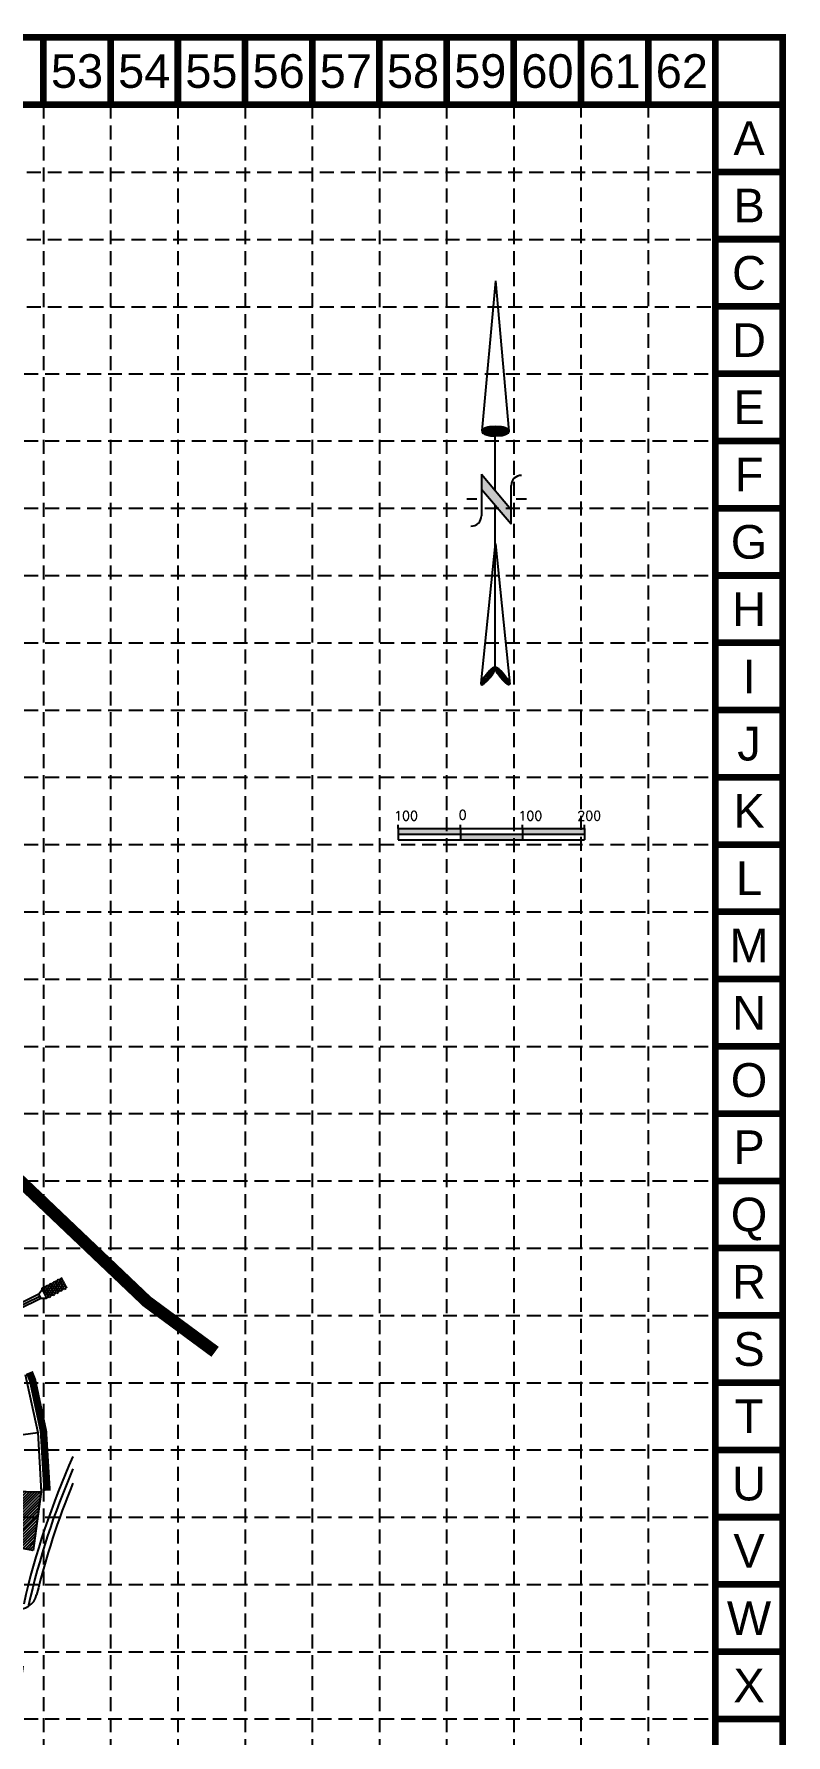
# Model space of a CAD drawing. Header units: feet. Extents: x 5163 to 12107, y -224 to 4120.
# Drawn here: x 10895 to 12107, y 1381 to 4120 of the extents above; entities that cross this region are included whole.
import ezdxf
from ezdxf.enums import TextEntityAlignment as Align

# ---------------------------------------------------------------- set-up
doc = ezdxf.new("R2010")
doc.units = ezdxf.units.FT
for name, pattern in [('2003004C-A$0$CENTER', [2, 1.25, -0.25, 0.25, -0.25]), ('2003004C-A$0$DASHED', [0.75, 0.5, -0.25]), ('ACAD_ISO02W100', [15, 12, -3]), ('HIDDEN', [0.375, 0.25, -0.125])]:
    doc.linetypes.add(name, pattern=pattern)
for name, color, linetype in [('2003004C-A$0$2-LOT', 15, 'Continuous'), ('2003004C-A$0$2-SD', 15, 'Continuous'), ('2003004C-A$0$DITCH-CL', 15, '2003004C-A$0$CENTER'), ('2003004C-A$0$DITCH-TOP', 15, '2003004C-A$0$CENTER'), ('2003004C-A$0$FUTURE-PVMT', 15, '2003004C-A$0$DASHED'), ('2003004C-A$0$INFRA_FUTURE_PVMT_WINDMILL', 15, 'Continuous'), ('2003004C-A$0$INFRA_FUTURE_SIDEWALK', 15, 'Continuous'), ('ARROWS', 7, 'Continuous'), ('BASE', 7, 'Continuous'), ('CREEK', 5, 'Continuous'), ('grid', 254, 'Continuous'), ('NARROW', 7, 'Continuous'), ('ROCK DAM', 1, 'Continuous'), ('SILT', 200, 'Continuous'), ('SODDED LOTS', 2, 'Continuous')]:
    doc.layers.add(name, color=color, linetype=linetype)
doc.styles.add('L120', font='simplex.shx', dxfattribs={"height": 4.8})
doc.styles.get("Standard").update_dxf_attribs({"font": 'ARIAL.TTF'})

# ---------------------------------------------------------------- blocks, each defined once
blk = doc.blocks.new('A$C70B151BA')
at = {"linetype": 'ACAD_ISO02W100'}
h = blk.add_hatch(dxfattribs=at)
h.set_pattern_fill('HONEY', color=240, scale=25, style=0)
h.set_pattern_definition([(0, (-731.7463, -514.287), (4.6875, 2.706329), [3.125, -6.25]), (120, (-731.7463, -514.287), (-4.6875, 2.7063294), [3.125, -6.25]), (60, (-731.7463, -514.287), (1e-08, 5.412659), [-6.25, 3.125])])
h.paths.add_polyline_path([(0.6, 0.6), (50.6, 0.6), (50.6, 25.6), (0.6, 25.6)])
at = {"color": 240, "linetype": 'Continuous', "const_width": 1.25}
blk.add_lwpolyline([(0.6, 0.6), (50.6, 0.6), (50.6, 25.6), (0.6, 25.6)], close=True, dxfattribs=at)
blk = doc.blocks.new('North Arrow')
at = {"layer": 'NARROW'}
for p, q in [((32.43, 3.06), (32.43, 4.63)), ((0, 0), (22.36, 2)), ((0, 0), (22.33, -2.02)), ((28.77, -2.09), (34.02, 2.32)), ((36.18, 2.33), (30.46, 2.33)), ((36.16, 2.32), (31.04, -2.09)), ((39.1, 0.01), (59.96, 2.11)), ((31.2, -0.05), (21.66, -0.05)), ((21.66, -0.05), (21.66, -0.05)), ((28.77, -2.09), (34.95, -2.09)), ((57.45, -0.05), (33.41, -0.05)), ((59.83, -2.14), (39.04, -0.01)), ((57.69, -0.03), (57.77, -0.01)), ((57.77, -0.05), (57.69, -0.03)), ((32.43, -4.26), (32.43, -2.8))]:
    blk.add_line(p, q, dxfattribs=at)
blk.add_lwpolyline([(22.36, -2.03), (22.59, -1.93, 0.091577), (22.87, -1.44, 0.048306), (23.03, -0.75), (23.07, -0.01), (23.01, 0.82, 0.048306), (22.87, 1.42, 0.091577), (22.59, 1.91), (22.36, 2.01), (22.14, 1.91, 0.091577), (21.86, 1.42, 0.048306), (21.72, 0.82), (21.66, -0.01), (21.72, -0.83, 0.048306), (21.86, -1.44, 0.091577), (22.14, -1.93)], format="xyb", close=True, dxfattribs=at)
for points in [[(57.46, -0.03), (57.44, 0.08, -0.066818), (57.67, 0.47, -0.03073), (58.01, 0.84), (58.52, 1.29), (59.07, 1.7, -0.03073), (59.5, 1.95, -0.066818), (59.93, 2.1), (60.04, 2.06)], [(60.04, 2.06), (60.05, 1.95, -0.066818), (59.82, 1.56, -0.03073), (59.43, 1.14), (58.97, 0.74), (58.42, 0.33, -0.03073), (57.99, 0.08, -0.036692), (57.76, -0.02)], [(57.46, -0.04), (57.44, -0.15, 0.066818), (57.67, -0.54, 0.03073), (58.01, -0.9), (58.52, -1.36), (59.07, -1.77, 0.03073), (59.5, -2.02, 0.066818), (59.93, -2.17), (60.04, -2.13)], [(60.04, -2.13), (60.05, -2.01, 0.066818), (59.82, -1.63, 0.03073), (59.43, -1.2), (58.97, -0.8), (58.42, -0.4, 0.03073), (57.99, -0.15, 0.036692), (57.76, -0.05)]]:
    blk.add_lwpolyline(points, format="xyb", dxfattribs=at)
for centre, start, end in [((30.46, 3.86), 178.8769, 270), ((34.95, -3.62), 358.8769, 90)]:
    blk.add_arc(centre, 1.53, start, end, dxfattribs=at)
for points in [[(23.03, -0.76), (21.67, -0.05), (23.07, -0.05), (21.72, 0.82)], [(23.07, -0.05), (21.72, 0.82), (23.02, 0.75), (21.85, 1.42)], [(23.02, 0.75), (21.85, 1.42), (22.87, 1.44), (22.14, 1.91)], [(22.87, 1.44), (22.14, 1.91), (22.59, 1.91), (22.36, 2)], [(31.05, -2.09), (36.15, 2.36), (28.75, -2.06), (34.01, 2.36)], [(57.44, 0.08), (57.7, -0.01), (57.5, 0.21), (57.77, -0.01)], [(57.45, -0.04), (57.69, -0.02), (57.44, 0.08), (57.7, -0.01)], [(57.5, 0.21), (57.77, -0.01), (57.6, 0.39), (57.94, 0.06)], [(57.6, 0.39), (57.94, 0.06), (57.68, 0.5), (58.07, 0.13)], [(57.68, 0.5), (58.07, 0.13), (57.84, 0.66), (58.29, 0.26)], [(57.84, 0.66), (58.29, 0.26), (58.03, 0.86), (58.52, 0.41)], [(58.03, 0.86), (58.52, 0.41), (58.26, 1.07), (58.73, 0.57)], [(58.26, 1.07), (58.73, 0.57), (58.52, 1.3), (59.05, 0.81)], [(58.52, 1.3), (59.05, 0.81), (58.7, 1.42), (59.26, 0.99)], [(59.26, 1), (58.69, 1.42), (59.45, 1.15), (59, 1.65)], [(59.45, 1.15), (59, 1.65), (59.62, 1.34), (59.28, 1.82)], [(59.62, 1.34), (59.28, 1.82), (59.81, 1.55), (59.49, 1.95)], [(59.81, 1.55), (59.49, 1.95), (59.93, 1.73), (59.69, 2.04)], [(59.93, 1.73), (59.69, 2.04), (60.05, 1.94), (59.93, 2.1)], [(60.05, 1.94), (59.93, 2.1), (60.04, 2.06)], [(22.87, -1.44), (21.72, -0.87), (23.03, -0.76), (21.67, -0.05)], [(22.58, -1.93), (21.86, -1.45), (22.87, -1.44), (21.72, -0.87)], [(22.36, -2.01), (22.14, -1.93), (22.58, -1.93), (21.86, -1.45)], [(57.44, -0.14), (57.69, -0.02), (57.45, -0.04), (57.69, -0.02)], [(57.46, -0.19), (57.7, -0.03), (57.44, -0.14), (57.69, -0.02)], [(57.53, -0.33), (57.76, -0.05), (57.46, -0.19), (57.7, -0.03)], [(57.63, -0.48), (57.9, -0.1), (57.53, -0.33), (57.76, -0.05)], [(57.78, -0.66), (58.09, -0.2), (57.63, -0.48), (57.9, -0.1)], [(57.97, -0.87), (58.34, -0.35), (57.78, -0.66), (58.09, -0.2)], [(58.24, -1.11), (58.61, -0.54), (57.97, -0.87), (58.34, -0.35)], [(58.61, -1.43), (58.93, -0.77), (58.24, -1.11), (58.61, -0.54)], [(58.91, -1.64), (59.2, -1), (58.61, -1.43), (58.93, -0.77)], [(59.12, -1.79), (59.57, -1.36), (58.92, -1.65), (59.2, -1.01)], [(59.35, -1.93), (59.81, -1.62), (59.12, -1.79), (59.57, -1.36)], [(59.54, -1.32), (59.41, -1.18), (59.21, -1.01)], [(59.58, -2.05), (59.93, -1.79), (59.35, -1.93), (59.81, -1.62)], [(59.78, -2.13), (60.05, -2.01), (59.58, -2.05), (59.93, -1.79)], [(59.92, -2.17), (60.04, -2.13), (59.78, -2.13), (60.05, -2.01)]]:
    blk.add_solid(points, dxfattribs=at)
blk = doc.blocks.new('A$C65413373')
h = blk.add_hatch(color=7)
h.paths.add_polyline_path([(107, 9), (107, 18), (6.8, 18), (6.8, 9)])
h.paths.add_polyline_path([(107, 9), (107, 0), (207.1, 0), (207.1, 9)])
h.paths.add_polyline_path([(207.1, 18), (207.1, 9), (307.2, 9), (307.2, 18)])
at = {"color": 7}
for p, q in [((6.8, 18), (6.8, 24.1)), ((6.8, 18), (107, 18)), ((6.8, 18), (6.8, 0)), ((6.8, 9), (307.2, 9)), ((107, 18), (107, 24.1)), ((107, 18), (307.2, 18)), ((107, 18), (107, 0)), ((207.1, 18), (207.1, 24.1)), ((207.1, 18), (207.1, 0)), ((307.2, 18), (307.2, 24.1)), ((307.2, 18), (307.2, 0)), ((6.8, 0), (107, 0)), ((107, 0), (307.2, 0))]:
    blk.add_line(p, q, dxfattribs=at)
at = {"color": 7, "style": 'L120'}
for s, p in [('100', (0, 31.2)), ('0', (104.1, 32.7)), ('100', (200.3, 31.2)), ('200', (295.3, 31.2))]:
    blk.add_text(s, height=15, dxfattribs=at).set_placement(p)

msp = doc.modelspace()

# ---------------------------------------------------------------- hatches: boundary and pattern name
at = {"layer": 'SODDED LOTS', "linetype": 'Continuous'}
h = msp.add_hatch(dxfattribs=at)
h.set_pattern_fill('ANSI31', color=256, style=0)
h.paths.add_polyline_path([(10893.7, 1677.8), (10773.5, 1699.9), (10776.1, 1713.3), (10781.1, 1759.9), (10781.1, 1775), (10906, 1772.2)])

# ---------------------------------------------------------------- linework, layer by layer
at = {"layer": '2003004C-A$0$2-LOT', "color": 7, "linetype": 'Continuous'}
for p, q in [((10880.7, 1961.6), (10901.1, 1868)), ((10777.2, 1851.3), (10901.1, 1868)), ((10901.1, 1868), (10906.3, 1772.4)), ((10781.4, 1775.6), (10906.3, 1772.4)), ((10906.3, 1772.4), (10893.7, 1677.7))]:
    msp.add_line(p, q, dxfattribs=at)
at = {"layer": '2003004C-A$0$2-SD', "color": 5, "linetype": 'Continuous'}
for p, q in [((10704.2, 1990), (10904.4, 2087.7)), ((10714.2, 1990.4), (10906.1, 2084.1)), ((10719.7, 2002), (10902.6, 2091.3)), ((10902.6, 2091.3), (10908.1, 2098.4)), ((10906.1, 2084.1), (10902.6, 2091.3)), ((10906.1, 2084.1), (10915.1, 2084.1)), ((10908.1, 2098.4), (10915.1, 2084.1))]:
    msp.add_line(p, q, dxfattribs=at)
at = {"layer": '2003004C-A$0$DITCH-CL', "color": 7, "linetype": 'Continuous'}
for start, end in [(156.6085, 167.2451), (170.9185, 199.3924)]:
    msp.add_arc((12100.4, 1315.1), 1245, start, end, dxfattribs=at)
at = {"layer": '2003004C-A$0$DITCH-TOP', "color": 7, "linetype": 'Continuous'}
for start, end in [(155.7767, 167.2451), (170.9185, 199.3924)]:
    msp.add_arc((12100.4, 1315.1), 1253, start, end, dxfattribs=at)
at = {"layer": '2003004C-A$0$FUTURE-PVMT', "color": 7, "linetype": 'Continuous'}
msp.add_arc((12100.4, 1315.1), 1236, 157.5925, 166.3653, dxfattribs=at)
at = {"layer": '2003004C-A$0$INFRA_FUTURE_PVMT_WINDMILL', "color": 7, "linetype": 'Continuous'}
for centre, radius, start, end in [((10870.1, 1613.6), 30, 259.0818, 346.3653), ((12100.4, 1315.1), 1236, 171.7983, 201.4435)]:
    msp.add_arc(centre, radius, start, end, dxfattribs=at)
at = {"layer": '2003004C-A$0$INFRA_FUTURE_SIDEWALK', "color": 7, "linetype": 'Continuous'}
msp.add_arc((12100.4, 1315.1), 1255, 173.9801, 196.2786, dxfattribs=at)
at = {"layer": 'BASE', "color": 9}
msp.add_line((11993.4, 4006.6), (11993.4, -110.1), dxfattribs=at)
at = {"layer": 'BASE', "const_width": 10.8}
for points in [[(5168.4, -218.4), (12101.8, -218.4), (12101.8, 4114.9), (5168.4, 4114.9)], [(5276.8, -110.1), (11993.4, -110.1), (11993.4, 4006.6), (5276.8, 4006.6)]]:
    msp.add_lwpolyline(points, close=True, dxfattribs=at)
for points in [[(10910.1, 4006.6), (10910.1, 4114.9)], [(11018.4, 4006.6), (11018.4, 4114.9)], [(11126.8, 4006.6), (11126.8, 4114.9)], [(11235.1, 4006.6), (11235.1, 4114.9)], [(11343.4, 4006.6), (11343.4, 4114.9)], [(11451.8, 4006.6), (11451.8, 4114.9)], [(11560.1, 4006.6), (11560.1, 4114.9)], [(11668.4, 4006.6), (11668.4, 4114.9)], [(11776.8, 4006.6), (11776.8, 4114.9)], [(11885.1, 4006.6), (11885.1, 4114.9)], [(11993.4, 4006.6), (11993.4, 4114.9)], [(12101.8, 4006.6), (12101.8, 4114.9)], [(12101.8, 4006.6), (11993.4, 4006.6)], [(12101.8, 3898.2), (11993.4, 3898.2)], [(12101.8, 3789.9), (11993.4, 3789.9)], [(12101.8, 3681.6), (11993.4, 3681.6)], [(12101.8, 3573.2), (11993.4, 3573.2)], [(12101.8, 3464.9), (11993.4, 3464.9)], [(12101.8, 3356.6), (11993.4, 3356.6)], [(12101.8, 3248.2), (11993.4, 3248.2)], [(12101.8, 3139.9), (11993.4, 3139.9)], [(12101.8, 3031.6), (11993.4, 3031.6)], [(12101.8, 2923.2), (11993.4, 2923.2)], [(12101.8, 2814.9), (11993.4, 2814.9)], [(12101.8, 2706.6), (11993.4, 2706.6)], [(12101.8, 2598.2), (11993.4, 2598.2)], [(12101.8, 2489.9), (11993.4, 2489.9)], [(12101.8, 2381.6), (11993.4, 2381.6)], [(12101.8, 2273.2), (11993.4, 2273.2)], [(12101.8, 2164.9), (11993.4, 2164.9)], [(12101.8, 2056.6), (11993.4, 2056.6)], [(12101.8, 1948.2), (11993.4, 1948.2)], [(12101.8, 1839.9), (11993.4, 1839.9)], [(12101.8, 1731.6), (11993.4, 1731.6)], [(12101.8, 1623.2), (11993.4, 1623.2)], [(12101.8, 1514.9), (11993.4, 1514.9)], [(12101.8, 1406.6), (11993.4, 1406.6)]]:
    msp.add_lwpolyline(points, dxfattribs=at)
at = {"layer": 'CREEK', "color": 5, "linetype": 'Continuous', "const_width": 20}
msp.add_lwpolyline([(8416.9, 3992.7), (8440.4, 3971.3), (8752.1, 3773), (9300.2, 3649.6), (9395.8, 3616.7), (9806.2, 3024.4), (10422.3, 2797.1), (10471.3, 2654.6), (11076.9, 2079), (11186.9, 1997.9)], dxfattribs=at)
at = {"layer": 'grid', "color": 252, "linetype": 'HIDDEN', "ltscale": 90}
for p, q in [((10910.1, 4006.6), (10910.1, 214.4)), ((11018.4, 4006.6), (11018.4, 214.4)), ((11126.8, 4006.6), (11126.8, 214.4)), ((11235.1, 4006.6), (11235.1, 214.4)), ((11343.4, 4006.6), (11343.4, 214.4)), ((11451.8, 4006.6), (11451.8, 214.4)), ((11560.1, 4006.6), (11560.1, 214.4)), ((11668.4, 4006.6), (11668.4, 214.4)), ((11776.6, 4008.4), (11776.6, 214.4)), ((11884.9, 4008.4), (11884.9, 214.4)), ((5280.8, 3897.9), (11997.4, 3897.9)), ((5280.8, 3789.6), (11997.4, 3789.6)), ((5280.8, 3681.2), (11997.4, 3681.2)), ((5276.8, 3573.2), (11993.4, 3573.2)), ((5276.8, 3464.9), (11993.4, 3464.9)), ((5276.8, 3356.6), (11993.4, 3356.6)), ((5276.8, 3248.2), (11993.4, 3248.2)), ((5276.8, 3139.9), (11993.4, 3139.9)), ((5276.8, 3031.6), (11993.4, 3031.6)), ((5276.8, 2923.2), (11993.4, 2923.2)), ((5276.8, 2814.9), (11993.4, 2814.9)), ((5276.8, 2706.6), (11993.4, 2706.6)), ((5276.8, 2598.2), (11993.4, 2598.2)), ((5276.8, 2489.9), (11993.4, 2489.9)), ((5276.8, 2381.6), (11993.4, 2381.6)), ((5276.8, 2273.2), (11993.4, 2273.2)), ((5276.8, 2164.9), (11993.4, 2164.9)), ((5276.8, 2056.6), (11993.4, 2056.6)), ((5276.8, 1948.2), (11993.4, 1948.2)), ((5276.8, 1839.9), (11993.4, 1839.9)), ((5276.8, 1731.6), (11993.4, 1731.6)), ((5276.8, 1623.2), (11993.4, 1623.2)), ((5276.8, 1514.9), (11993.4, 1514.9)), ((5276.8, 1406.6), (11993.4, 1406.6))]:
    msp.add_line(p, q, dxfattribs=at)
at = {"layer": 'SILT', "linetype": 'Continuous', "const_width": 12}
msp.add_lwpolyline([(10887.5, 1964.8), (10892.6, 1952.3), (10910.2, 1869.8), (10916, 1774.2)], dxfattribs=at)
at = {"layer": 'SODDED LOTS', "linetype": 'Continuous'}
msp.add_lwpolyline([(10893.7, 1677.8), (10773.5, 1699.9), (10776.1, 1713.3), (10781.1, 1759.9), (10781.1, 1775), (10906, 1772.2)], close=True, dxfattribs=at)

# ---------------------------------------------------------------- block references
at = {"layer": 'ARROWS', "linetype": 'Continuous'}
msp.add_blockref('A$C65413373', (11475.4, 2822.6), dxfattribs=at)
at = {"layer": 'BASE', "xscale": 10.8333333333353, "yscale": 10.8333333333353, "zscale": 10.83333333333333, "rotation": 270}
msp.add_blockref('North Arrow', (11638.9, 3722.9), dxfattribs=at)
at = {"layer": 'ROCK DAM', "linetype": 'Continuous', "xscale": 0.7429380000009047, "yscale": 0.7429380000004168, "zscale": 0.7429379999999998, "rotation": 27.92835731828159}
msp.add_blockref('A$C70B151BA', (10915.7, 2083.1), dxfattribs=at)

# ---------------------------------------------------------------- texts
at = {"layer": 'BASE'}
for s, height, p in [('53', 54.17, (10964.3, 4060.7)), ('54', 54.17, (11072.6, 4060.7)), ('55', 54.17, (11180.9, 4060.7)), ('56', 54.17, (11289.3, 4060.7)), ('57', 54.17, (11397.6, 4060.7)), ('58', 54.17, (11505.9, 4060.7)), ('59', 54.17, (11614.3, 4060.7)), ('60', 54.17, (11722.6, 4060.7)), ('61', 54.17, (11830.9, 4060.7)), ('62', 54.17, (11939.3, 4060.7)), ('A', 54.2, (12047.6, 3952.4)), ('B', 54.2, (12047.6, 3844.1)), ('C', 54.2, (12047.6, 3735.7)), ('D', 54.2, (12047.6, 3627.4)), ('E', 54.2, (12047.6, 3519.1)), ('F', 54.2, (12047.6, 3410.7)), ('G', 54.2, (12047.6, 3302.4)), ('H', 54.2, (12047.6, 3194.1)), ('I', 54.2, (12047.6, 3085.7)), ('J', 54.2, (12047.6, 2977.4)), ('K', 54.2, (12047.6, 2869.1)), ('L', 54.2, (12047.6, 2760.7)), ('M', 54.2, (12047.6, 2652.4)), ('N', 54.2, (12047.6, 2544.1)), ('O', 54.2, (12047.6, 2435.7)), ('P', 54.2, (12047.6, 2327.4)), ('Q', 54.2, (12047.6, 2219.1)), ('R', 54.2, (12047.6, 2110.7)), ('S', 54.2, (12047.6, 2002.4)), ('T', 54.2, (12047.6, 1894.1)), ('U', 54.2, (12047.6, 1785.7)), ('V', 54.2, (12047.6, 1677.4)), ('W', 54.2, (12047.6, 1569.1)), ('X', 54.2, (12047.6, 1460.7))]:
    msp.add_text(s, height=height, dxfattribs=at).set_placement(p, align=Align.MIDDLE_CENTER)

doc.saveas('drawing.dxf')
